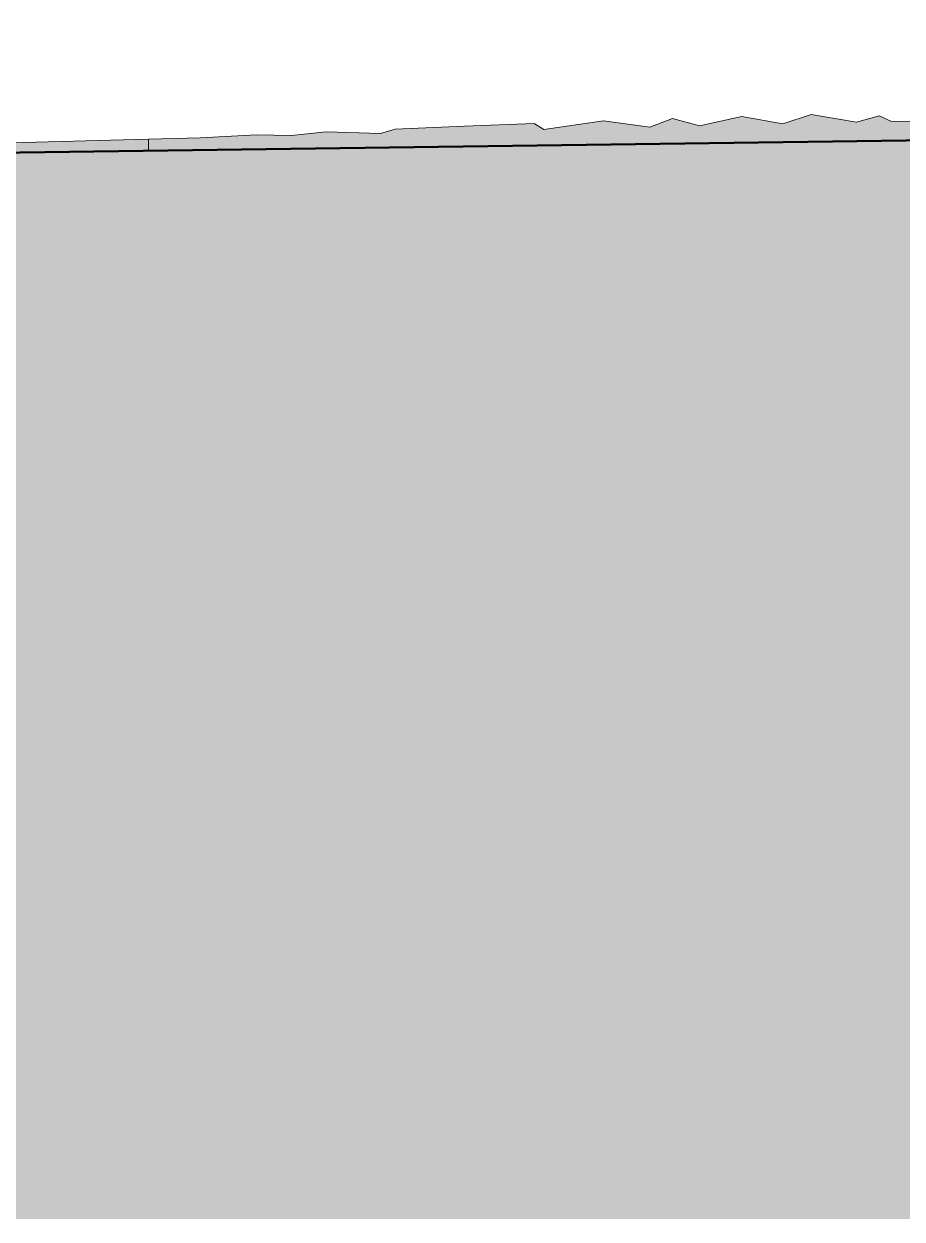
# Model space of a CAD drawing. Header units: millimetres. Extents: x -4612930 to -4329258, y -1064 to 30311.
# Drawn here: x -4549965 to -4545705, y -840 to 4957 of the extents above; entities that cross this region are included whole.
import ezdxf

# ---------------------------------------------------------------- set-up
doc = ezdxf.new("R2010")
doc.units = ezdxf.units.MM
for name, color, linetype, lineweight in [('A-DETL', 90, 'Continuous', 18), ('A-DETL-GENF', 92, 'Continuous', 5), ('A-FLOR-PATT', 8, 'Continuous', 15), ('C-TOPO', 7, 'Continuous', 5)]:
    doc.layers.add(name, color=color, linetype=linetype, lineweight=lineweight)

msp = doc.modelspace()

# ---------------------------------------------------------------- hatches: boundary and pattern name
at = {"layer": 'A-DETL-GENF'}
msp.add_hatch(color=7, dxfattribs=at).paths.add_polyline_path([(-4600274.1, -839.6), (-4482440.1, -839.6), (-4482440.1, 4650.3), (-4488993.4, 4768), (-4490265, 4769.2), (-4497595.9, 4824.6), (-4506419.4, 4823), (-4518714.6, 4700), (-4521396.9, 4200), (-4526485.6, 3577.1), (-4531971.9, 3961.8), (-4533347.6, 4203.4), (-4539483.8, 4416.1), (-4544068.6, 4414.2), (-4552864.4, 4291), (-4563007.3, 4090.4), (-4574805.1, 3861.1), (-4583400.9, 3628.3), (-4589835.3, 3375.3), (-4595687, 2554.2), (-4600274.1, 2554.2), (-4600274.1, 1439.3)])
at = {"layer": 'A-FLOR-PATT', "lineweight": 5}
h = msp.add_hatch(color=256, dxfattribs=at)
h.paths.add_polyline_path([(-4549133.4, 4403.8), (-4549091.7, 4405.4), (-4549111.9, 4404.3)])
h.paths.add_polyline_path([(-4572697.4, 4740.8), (-4572505.9, 4744.5), (-4571736.2, 4745.7), (-4554565.9, 4830.9), (-4554032.2, 4956.9), (-4572697.4, 4758.9), (-4572697.4, 4742.5)])
at = {"layer": 'C-TOPO'}
for points in [[(-4549361, 4341.1), (-4543937.3, 4416.1), (-4542093, 4416.1), (-4542093, 4461.7), (-4542309.4, 4468), (-4543658.6, 4474.5), (-4544316.4, 4481.4), (-4544494.9, 4485.1), (-4544991.3, 4481.4), (-4545166, 4498.2), (-4545460.2, 4484.4), (-4545488.1, 4504.9), (-4545603.6, 4483.8), (-4545759.4, 4484.4), (-4545817.9, 4511.3), (-4545926.2, 4480.4), (-4546147.9, 4517.8), (-4546283.6, 4471.8), (-4546486, 4507.2), (-4546687.9, 4462.5), (-4546817.9, 4497.8), (-4546928.3, 4456.5), (-4547153.5, 4487.6), (-4547444, 4445.3), (-4547490.2, 4474), (-4548170.2, 4444.8), (-4548235.2, 4425.2), (-4548499.4, 4433.1), (-4548668.4, 4414.9), (-4548836.9, 4419.5), (-4549110.7, 4404.3), (-4549361, 4398.3), (-4549361, 4372.7)], [(-4552633.5, 4295.6), (-4552311.9, 4300.2), (-4549361, 4341.1), (-4549361, 4398.3), (-4552633.5, 4312.8), (-4552633.5, 4295.7)]]:
    msp.add_hatch(color=256, dxfattribs=at).paths.add_polyline_path(points)

# ---------------------------------------------------------------- linework, layer by layer
at = {"layer": 'A-DETL', "lineweight": 50}
msp.add_line((-4543937.3, 4416.1), (-4552606.7, 4296.2), dxfattribs=at)
at = {"layer": 'C-TOPO'}
for p, q in [((-4547490.2, 4474), (-4547826.9, 4460.4)), ((-4547442.1, 4444.2), (-4547490.2, 4474)), ((-4547153.5, 4487.6), (-4547442.1, 4444.2)), ((-4546928.3, 4456.5), (-4547153.5, 4487.6)), ((-4546817.9, 4497.8), (-4546928.3, 4456.5)), ((-4546686.9, 4462.2), (-4546817.9, 4497.8)), ((-4546482.3, 4508.1), (-4546686.9, 4462.2)), ((-4546283.6, 4471.8), (-4546482.3, 4508.1)), ((-4546146.4, 4518.3), (-4546283.6, 4471.8)), ((-4545926.2, 4480.4), (-4546146.4, 4518.3)), ((-4545816.2, 4511.8), (-4545926.2, 4480.4)), ((-4545759.4, 4484.4), (-4545816.2, 4511.8)), ((-4545603.6, 4483.8), (-4545759.4, 4484.4)), ((-4548836.9, 4419.5), (-4549110.7, 4404.3)), ((-4548668.4, 4414.9), (-4548836.9, 4419.5)), ((-4548499.4, 4433.1), (-4548668.4, 4414.9)), ((-4548235.2, 4425.2), (-4548499.4, 4433.1)), ((-4548163.6, 4446.8), (-4548235.2, 4425.2)), ((-4547826.9, 4460.4), (-4548163.6, 4446.8)), ((-4549361, 4398.3), (-4550670, 4364.1)), ((-4549110.7, 4404.3), (-4549361, 4398.3)), ((-4549361, 4398.3), (-4549361, 4341.1))]:
    msp.add_line(p, q, dxfattribs=at)

doc.saveas('drawing.dxf')
